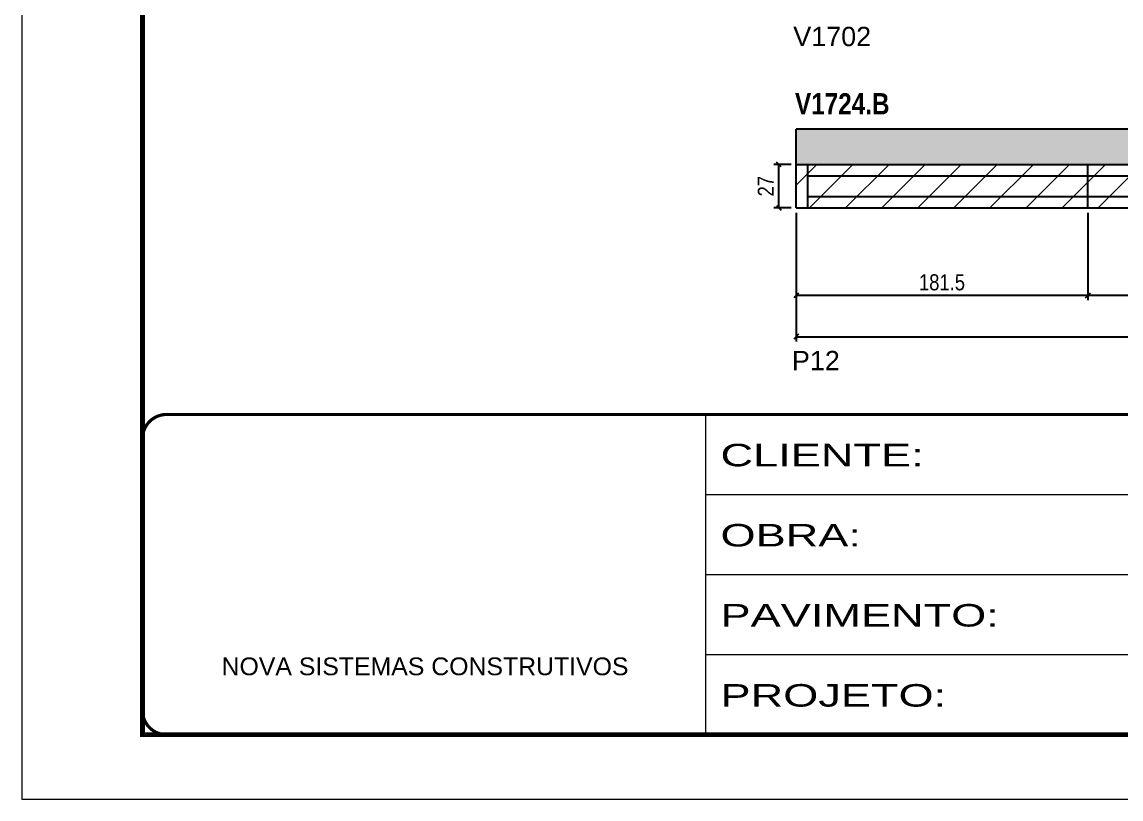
# Model space of a CAD drawing. Extents: x 3309 to 10008, y -2522 to 14608.
# Drawn here: x 8078 to 8762, y 8964 to 9447 of the extents above; entities that cross this region are included whole.
import ezdxf

# ---------------------------------------------------------------- set-up
doc = ezdxf.new("R2010")
doc.units = 0
doc.linetypes.add('CONTINUO', pattern=[0])
doc.linetypes.add('DASHED', pattern=[0.75, 0.5, -0.25])
for name, color, linetype in [('5', 5, 'Continuous'), ('COTA', 241, 'Continuous'), ('NOMENCLATURA', 7, 'Continuous'), ('Painéis', 200, 'Continuous'), ('SARR_2.2x7', 40, 'Continuous')]:
    doc.layers.add(name, color=color, linetype=linetype)
for name, color, linetype, lineweight in [('Folhas', 255, 'Continuous', 9), ('Hachura', 251, 'Continuous', 9), ('SARRAFO DE PRESSAO', 251, 'DASHED', 9)]:
    doc.layers.add(name, color=color, linetype=linetype, lineweight=lineweight)
doc.styles.add('ARIAL', font='arial.ttf')
doc.styles.add('COTA TECNICA', font='techl___.ttf', dxfattribs={"height": 10})
doc.styles.get("Standard").update_dxf_attribs({"font": 'arial.ttf'})
doc.styles.add('TECNICA', font='techb___.ttf', dxfattribs={"height": 10})
doc.styles.add('Tecnologia', font='')
doc.styles.get('Tecnologia').set_extended_font_data('Forgotten Futurist')
doc.dimstyles.new('PAINEL', dxfattribs={"dimtxt": 10, "dimasz": 3, "dimexe": 3, "dimexo": 3, "dimgap": 3, "dimtad": 1, "dimdec": 1, "dimzin": 12, "dimdsep": 46, "dimtxsty": 'COTA TECNICA', "dimblk1": 'OBLIQUE', "dimblk2": 'OBLIQUE', "dimsah": 1, "dimcen": 0.9, "dimclrd": 4, "dimclre": 4, "dimclrt": 240, "dimadec": 1, "dimazin": 3, "dimtfac": 1, "dimtdec": 1, "dimtmove": 0, "dimatfit": 3, "dimfxl": 1, "dimtolj": 1, "dimtzin": 12, "dimarcsym": 0})

# ---------------------------------------------------------------- blocks, each defined once
blk = doc.blocks.new('9999999999')
at = {"color": 30, "linetype": 'CONTINUO'}
for p, q in [((98564.56, 34230.21), (98564.56, 34429.45)), ((98564.56, 34379.64), (99583.98, 34379.64)), ((98564.56, 34329.83), (99487.98, 34329.83)), ((98564.56, 34280.02), (99487.98, 34280.02))]:
    blk.add_line(p, q, dxfattribs=at)
at = {"color": 30, "linetype": 'CONTINUO', "const_width": 2}
blk.add_lwpolyline([(99583.98, 34230.21), (99583.98, 34414.45, 0.414214), (99568.98, 34429.45), (98228.98, 34429.45, 0.414214), (98213.98, 34414.45), (98213.98, 34245.21, 0.414214), (98228.98, 34230.21), (99583.98, 34230.21)], format="xyb", dxfattribs=at)
at = {"layer": 'Folhas'}
blk.add_lwpolyline([(98138.98, 34190.21), (99623.98, 34190.21), (99623.98, 35240.21), (98138.98, 35240.21)], close=True, dxfattribs=at)
at = {"layer": 'Folhas', "color": 30, "const_width": 3}
blk.add_lwpolyline([(98213.98, 34230.21), (99583.98, 34230.21), (99583.98, 35200.21), (98213.98, 35200.21)], close=True, dxfattribs=at)
at = {"color": 7, "linetype": 'Continuous', "ltscale": 5, "style": 'ARIAL'}
blk.add_text('NOVA SISTEMAS CONSTRUTIVOS', height=11.0592, dxfattribs=at).set_placement((98263.19, 34267.21))
at = {"layer": 'Folhas', "color": 7, "style": 'Tecnologia', "width": 1.5}
for s, p in [('CLIENTE:', (98573.65, 34397.17)), ('OBRA:', (98573.65, 34347.31)), ('PAVIMENTO:', (98573.65, 34297.5)), ('PROJETO:', (98573.65, 34247.69))]:
    blk.add_text(s, height=14, dxfattribs=at).set_placement(p)
blk = doc.blocks.new('_Oblique')
at = {"color": 0, "linetype": 'ByBlock', "lineweight": -2}
blk.add_line((-0.5, -0.5), (0.5, 0.5), dxfattribs=at)
blk = doc.blocks.new('*D3115')
at = {"layer": 'COTA', "color": 4, "lineweight": -2, "transparency": 16777216}
for p, q in [((8741.1, 9328.29), (8741.1, 9273.82)), ((8985.1, 9328.29), (8985.1, 9273.82)), ((8985.1, 9276.82), (8741.1, 9276.82))]:
    blk.add_line(p, q, dxfattribs=at)
at = {"layer": 'Defpoints', "color": 0, "transparency": 16777216}
for p in [(8741.1, 9331.29, 0), (8985.1, 9331.29, 0), (8741.1, 9276.82)]:
    blk.add_point(p, dxfattribs=at)
at = {"layer": 'COTA', "color": 4, "lineweight": -2, "transparency": 16777216, "xscale": 3, "yscale": 3, "zscale": 3, "rotation": 180}
blk.add_blockref('_Oblique', (8741.1, 9276.82), dxfattribs=at)
at = {"layer": 'COTA', "color": 4, "lineweight": -2, "transparency": 16777216, "xscale": 3, "yscale": 3, "zscale": 3}
blk.add_blockref('_Oblique', (8985.1, 9276.82), dxfattribs=at)
at = {"layer": 'COTA', "color": 240, "transparency": 16777216, "insert": (8863.1, 9284.89), "char_height": 10, "attachment_point": 5, "style": 'COTA TECNICA'}
blk.add_mtext('\\A1;244', dxfattribs=at)
blk = doc.blocks.new('*D3116')
at = {"layer": 'COTA', "color": 4, "lineweight": -2, "transparency": 16777216}
for p, q in [((8559.6, 9328.29), (8559.6, 9273.82)), ((8741.1, 9328.29), (8741.1, 9273.82)), ((8741.1, 9276.82), (8559.6, 9276.82))]:
    blk.add_line(p, q, dxfattribs=at)
at = {"layer": 'Defpoints', "color": 0, "transparency": 16777216}
for p in [(8559.6, 9331.29, 0), (8741.1, 9331.29, 0), (8559.6, 9276.82)]:
    blk.add_point(p, dxfattribs=at)
at = {"layer": 'COTA', "color": 4, "lineweight": -2, "transparency": 16777216, "xscale": 3, "yscale": 3, "zscale": 3, "rotation": 180}
blk.add_blockref('_Oblique', (8559.6, 9276.82), dxfattribs=at)
at = {"layer": 'COTA', "color": 4, "lineweight": -2, "transparency": 16777216, "xscale": 3, "yscale": 3, "zscale": 3}
blk.add_blockref('_Oblique', (8741.1, 9276.82), dxfattribs=at)
at = {"layer": 'COTA', "color": 240, "transparency": 16777216, "insert": (8650.35, 9284.95), "char_height": 10, "attachment_point": 5, "style": 'COTA TECNICA'}
blk.add_mtext('\\A1;181.5', dxfattribs=at)
blk = doc.blocks.new('*D3135')
at = {"layer": 'COTA', "color": 4, "lineweight": -2, "transparency": 16777216}
for p, q in [((8559.6, 9328.29), (8559.6, 9248.16)), ((9229.1, 9313.29), (9229.1, 9248.16)), ((8559.6, 9251.16), (9229.1, 9251.16))]:
    blk.add_line(p, q, dxfattribs=at)
at = {"layer": 'Defpoints', "color": 0, "transparency": 16777216}
for p in [(8559.6, 9331.29, 0), (9229.1, 9316.29, 0), (9229.1, 9251.16)]:
    blk.add_point(p, dxfattribs=at)
at = {"layer": 'COTA', "color": 4, "lineweight": -2, "transparency": 16777216, "xscale": 3, "yscale": 3, "zscale": 3, "rotation": 180}
blk.add_blockref('_Oblique', (8559.6, 9251.16), dxfattribs=at)
at = {"layer": 'COTA', "color": 4, "lineweight": -2, "transparency": 16777216, "xscale": 3, "yscale": 3, "zscale": 3}
blk.add_blockref('_Oblique', (9229.1, 9251.16), dxfattribs=at)
at = {"layer": 'COTA', "color": 240, "transparency": 16777216, "insert": (8894.35, 9259.3), "char_height": 10, "attachment_point": 5, "style": 'COTA TECNICA'}
blk.add_mtext('\\A1;669.5', dxfattribs=at)
blk = doc.blocks.new('*D3141')
at = {"layer": 'COTA', "color": 4, "lineweight": -2, "transparency": 16777216}
for p, q in [((8556.6, 9358.29), (8545.78, 9358.29)), ((8548.78, 9331.29), (8548.78, 9358.29)), ((8556.6, 9331.29), (8545.78, 9331.29))]:
    blk.add_line(p, q, dxfattribs=at)
at = {"layer": 'Defpoints', "color": 0, "transparency": 16777216}
for p in [(8548.78, 9358.29), (8559.6, 9358.29), (8559.6, 9331.29)]:
    blk.add_point(p, dxfattribs=at)
at = {"layer": 'COTA', "color": 4, "lineweight": -2, "transparency": 16777216, "xscale": 3, "yscale": 3, "zscale": 3}
for p, rotation in [((8548.78, 9358.29), 90), ((8548.78, 9331.29), 270)]:
    blk.add_blockref('_Oblique', p, dxfattribs=dict(at, rotation=rotation))
at = {"layer": 'COTA', "color": 240, "transparency": 16777216, "insert": (8540.71, 9344.79), "char_height": 10, "attachment_point": 5, "rotation": 90, "style": 'COTA TECNICA'}
blk.add_mtext('\\A1;27', dxfattribs=at)

msp = doc.modelspace()

# ---------------------------------------------------------------- hatches: boundary and pattern name
at = {"layer": 'COTA'}
h = msp.add_hatch(dxfattribs=at)
h.set_pattern_fill('AR-CONC', color=256, scale=0.03)
h.set_pattern_definition([(50, (4817.4945, -170.023), (5.46554, -0.4781726), [0.5715, -6.2865]), (355, (4817.4945, -170.023), (-1.0573026, 5.7317054), [0.4572, -5.0292175]), (100.451445, (4817.95, -170.0627), (4.4082374, 5.2535326), [0.4857003, -5.3427073]), (46.1842, (4817.4945, -168.499), (8.1323712, -1.26127), [0.85725, -9.42975]), (96.63556, (4818.172, -168.604), (7.122124, 7.422784), [0.728551, -8.014068]), (351.18415, (4817.4945, -168.499), (7.122124, 7.422784), [0.685799, -7.543792]), (21, (4818.2565, -168.88), (4.5484317, -3.067956), [0.5715, -6.2865]), (326, (4818.2565, -168.88), (1.854061, 5.525639), [0.4572, -5.0292]), (71.451445, (4818.6356, -169.1355), (6.4024926, 2.457683), [0.4857003, -5.342698]), (37.5, (4817.4945, -170.0229), (0.0926581, 2.53665117), [0, -4.96824, 0, -5.1054, 0, -5.04825]), (7.5, (4817.4945, -170.0229), (2.0045899, 3.00541724), [0, -2.91084, 0, -4.85394, 0, -1.92405]), (327.5, (4815.7953, -170.0229), (4.06771786, -0.1718623), [0, -1.905, 0, -5.9436, 0, -7.8867]), (317.5, (4815.0333, -170.023), (4.4438754, 0.7627947), [0, -2.4765, 0, -3.94716, 0, -5.6007])])
h.paths.add_polyline_path([(8559.6, 9380.29), (8559.6, 9358.29), (9229.1, 9358.29), (9229.1, 9380.29)])
at = {"layer": 'Hachura', "linetype": 'ByBlock'}
h = msp.add_hatch(dxfattribs=at)
h.set_pattern_fill('ANSI31', color=256, scale=5)
h.paths.add_polyline_path([(8803.6, 9879.31), (8803.6, 9906.31), (8559.6, 9906.31), (8559.6, 9879.31)])
h.paths.add_polyline_path([(8803.6, 9906.31), (8803.6, 9879.31), (9047.6, 9879.31), (9047.6, 9906.31)])
h.paths.add_polyline_path([(9047.6, 9906.31), (9047.6, 9879.31), (9204.1, 9879.31), (9204.1, 9906.31)])
h.paths.add_polyline_path([(9047.6, 9735.61), (9047.6, 9708.61), (9229.1, 9708.61), (9229.1, 9735.61)])
h.paths.add_polyline_path([(8803.6, 9735.61), (8803.6, 9708.61), (9047.6, 9708.61), (9047.6, 9735.61)])
h.paths.add_polyline_path([(8559.6, 9735.61), (8559.6, 9693.61), (8584.6, 9693.61), (8584.6, 9708.61), (8803.6, 9708.61), (8803.6, 9735.61)])
h.paths.add_polyline_path([(8559.6, 9532.57), (8559.6, 9505.57), (8803.6, 9505.57), (8803.6, 9532.57)])
h.paths.add_polyline_path([(9047.6, 9505.57), (9047.6, 9532.57), (8803.6, 9532.57), (8803.6, 9505.57)])
h.paths.add_polyline_path([(9210.1, 9505.57), (9210.1, 9532.57), (9047.6, 9532.57), (9047.6, 9505.57)])
h.paths.add_polyline_path([(9210.1, 9331.29), (9210.1, 9316.29), (9229.1, 9316.29), (9229.1, 9358.29), (8985.1, 9358.29), (8985.1, 9331.29)])
h.paths.add_polyline_path([(8985.1, 9331.29), (8985.1, 9358.29), (8741.1, 9358.29), (8741.1, 9331.29)])
h.paths.add_polyline_path([(8741.1, 9331.29), (8741.1, 9358.29), (8559.6, 9358.29), (8559.6, 9331.29)])

# ---------------------------------------------------------------- linework, layer by layer
at = {"layer": 'COTA'}
for p in [(9229.1, 9380.29), (8559.6, 9358.29)]:
    msp.add_line(p, (8559.6, 9380.29), dxfattribs=at)
at = {"layer": 'Painéis', "linetype": 'ByBlock'}
for p, q in [((8559.6, 9358.29), (9229.1, 9358.29)), ((8559.6, 9331.29), (8559.6, 9358.29)), ((8741.1, 9331.29), (8741.1, 9358.29)), ((8559.6, 9331.29), (9210.1, 9331.29))]:
    msp.add_line(p, q, dxfattribs=at)
at = {"layer": 'SARR_2.2x7', "linetype": 'Continuous'}
for p, q in [((8566.6, 9358.29), (8566.6, 9331.29)), ((8566.6, 9351.29), (8741.1, 9351.29)), ((8741.1, 9351.29), (8985.1, 9351.29)), ((8566.6, 9338.29), (8741.1, 9338.29)), ((8741.1, 9338.29), (8985.1, 9338.29))]:
    msp.add_line(p, q, dxfattribs=at)

# ---------------------------------------------------------------- block references
at = {"layer": 'SARRAFO DE PRESSAO', "color": 6, "linetype": 'ByBlock'}
msp.add_blockref('9999999999', (-90061.11, -25226.65), dxfattribs=at)

# ---------------------------------------------------------------- texts
at = {"layer": '5', "linetype": 'Continuous'}
for s, rotation, p in [('V1702', 0.00004, (8557.81, 9431.94)), ('P12', 359.99996, (8556.96, 9230.32))]:
    msp.add_text(s, height=12, rotation=rotation, dxfattribs=at).set_placement(p)
at = {"layer": 'NOMENCLATURA', "style": 'TECNICA'}
msp.add_text('V1724.B', height=13.2, dxfattribs=at).set_placement((8558.89, 9389.48))

# ---------------------------------------------------------------- dimensions: what is measured, and where the dimension line sits
at = {"layer": 'COTA'}
for base, p1, p2, angle, picture, middle in [((8548.78, 9358.29), (8559.6, 9331.29), (8559.6, 9358.29), 90, '*D3141', (8540.71, 9344.79)), ((8559.6, 9276.82, 0), (8741.1, 9331.29), (8559.6, 9331.29), 180, '*D3116', (8650.35, 9284.95, 0)), ((9229.1, 9251.16, 0), (8559.6, 9331.29), (9229.1, 9316.29), 180, '*D3135', (8894.35, 9259.3, 0)), ((8741.1, 9276.82, 0), (8985.1, 9331.29), (8741.1, 9331.29), 180, '*D3115', (8863.1, 9284.89, 0))]:
    dim = msp.add_linear_dim(base=base, p1=p1, p2=p2, angle=angle, dimstyle='PAINEL', dxfattribs=at)
    dim.commit()
    dim.dimension.update_dxf_attribs({"geometry": picture, "text_midpoint": middle})

doc.saveas('drawing.dxf')
